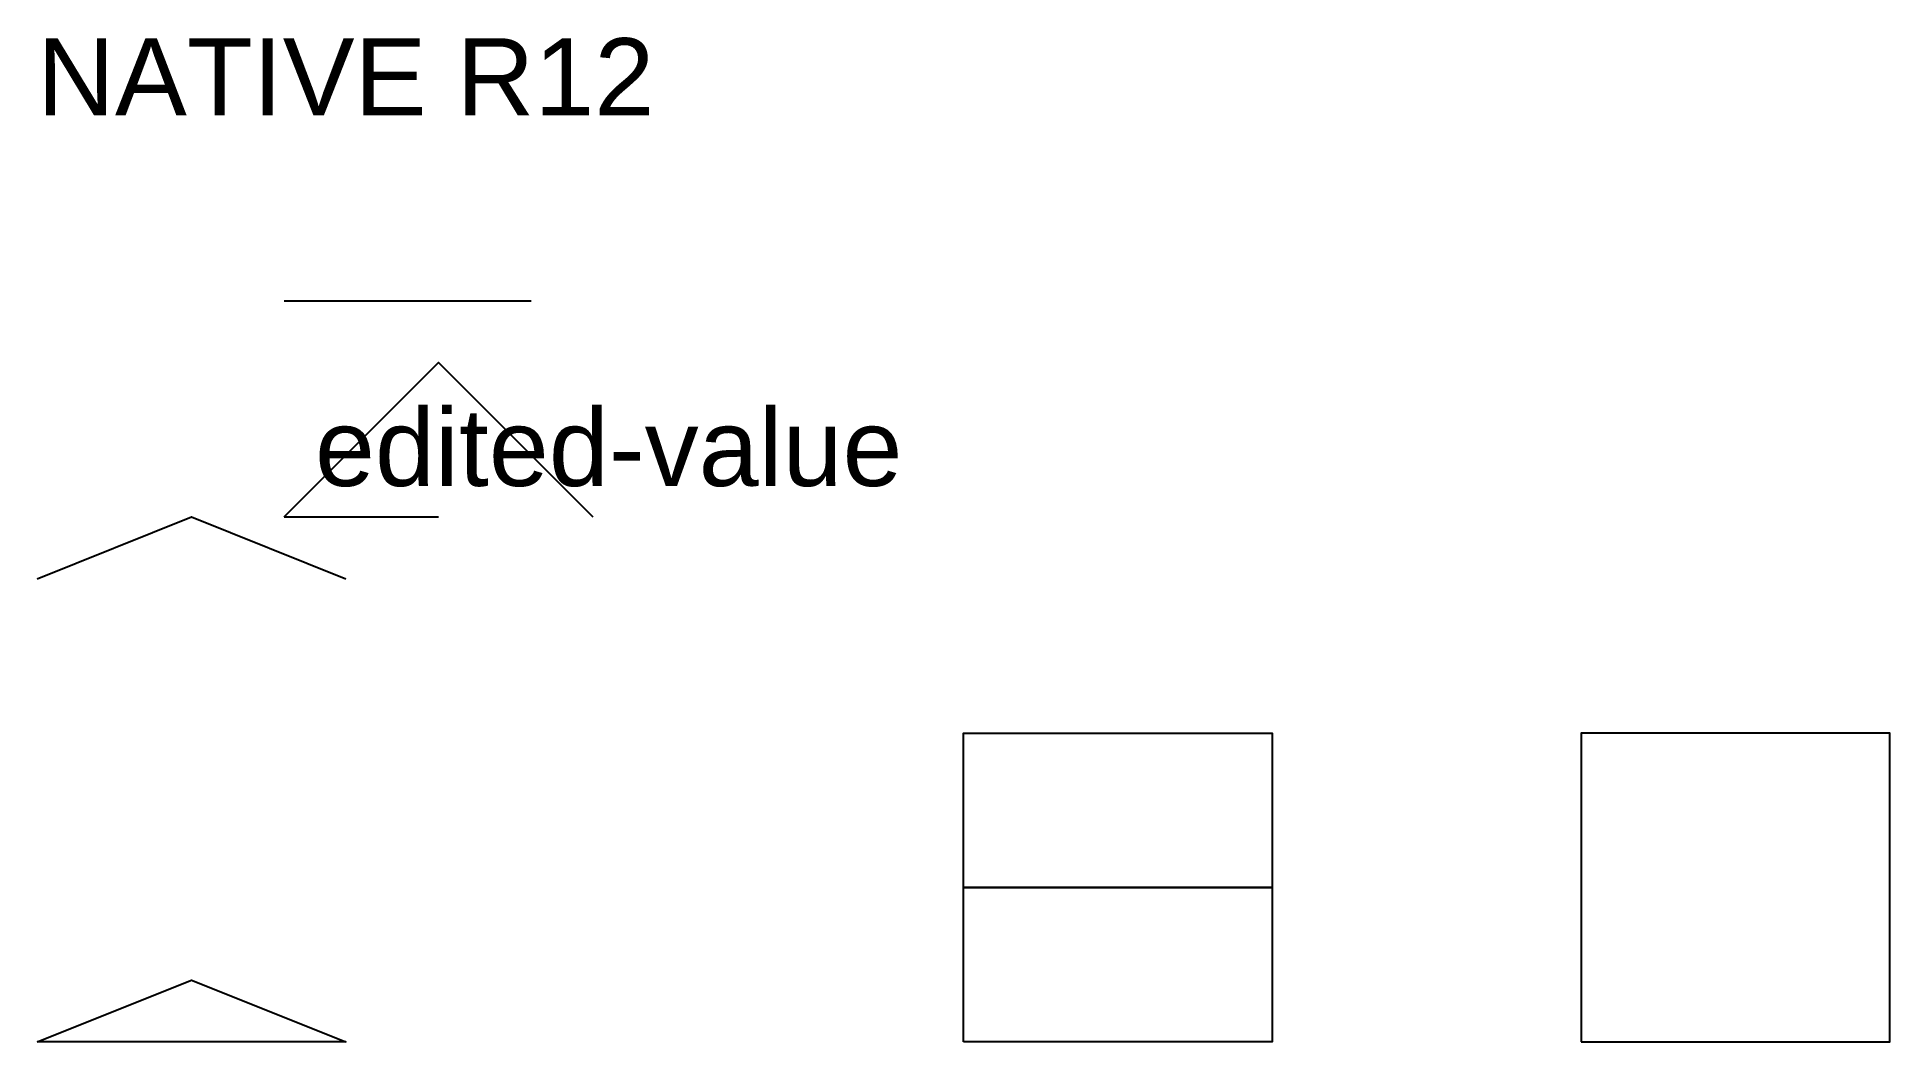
# Model space of a CAD drawing. Extents: x 0 to 60, y 0 to 32.5.
import ezdxf

# ---------------------------------------------------------------- set-up
doc = ezdxf.new("R2010")
doc.units = 0
doc.layers.get('0').update_dxf_attribs({"linetype": 'CONTINUOUS'})
doc.layers.add('GEOMETRY', color=7, linetype='CONTINUOUS')
doc.styles.get("Standard").update_dxf_attribs({"font": 'arial.ttf'})

# ---------------------------------------------------------------- blocks, each defined once
blk = doc.blocks.new('NATIVE_PART', base_point=(2, 3))
for p, q in [((0, 7), (8, 7)), ((0, 0), (5, 0))]:
    blk.add_line(p, q)
blk.add_lwpolyline([(0, 0), (5, 5), (10, 0)])
blk.add_attdef('TAG', (1, 1), '', height=2.5)

msp = doc.modelspace()

# ---------------------------------------------------------------- linework, layer by layer
at = {"layer": 'GEOMETRY'}
msp.add_lwpolyline([(0, 0), (5, 2), (10, 0)], close=True, dxfattribs=at)
msp.add_polyline3d([(0, 15, 0), (5, 17, 3), (10, 15, 7)], dxfattribs=at)

# ---------------------------------------------------------------- block references
msp.add_blockref('NATIVE_PART', (10, 20)).add_auto_attribs({'TAG': 'edited-value'})

# ---------------------------------------------------------------- texts
msp.add_text('NATIVE R12', height=2.5).set_placement((0, 30))

# ---------------------------------------------------------------- meshes
mesh = msp.add_polyface()
corners = [(50, 0), (60, 0), (60, 10, 3), (50, 10)]
mesh.append_faces([[corners[k] for k in face] for face in [(0, 1, 2, 3)]])
mesh = msp.add_polymesh((2, 3), dxfattribs=at)
for k, corner in enumerate([(30, 0), (30, 5, 1), (30, 10, 2), (40, 0, 3), (40, 5, 4), (40, 10, 5)]):
    mesh.set_mesh_vertex(divmod(k, 3), corner)

doc.saveas('drawing.dxf')
